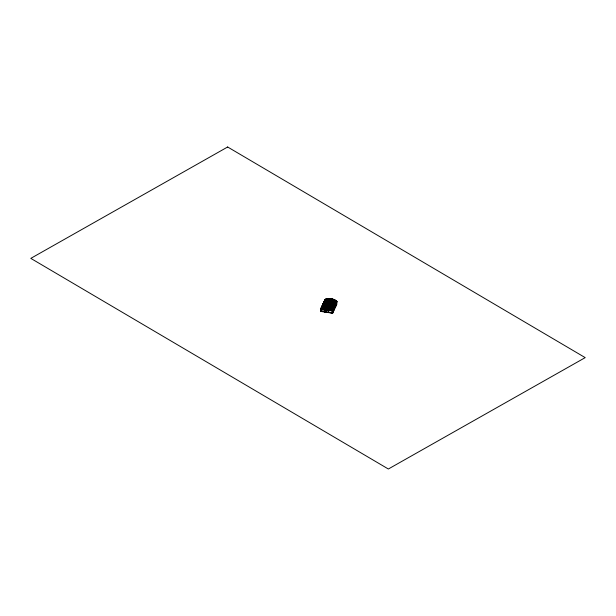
<?xml version="1.0" encoding="UTF-8"?>
<svg xmlns="http://www.w3.org/2000/svg" width="616" height="616" viewBox="0 0 616 616"><rect width="100%" height="100%" fill="white"/><g stroke="black" fill="none" stroke-linecap="round" stroke-linejoin="round"><path stroke-width="0.92" d="M330.06 306.291L327.75 305.567M330.184 304.035L330.361 303.557L330.692 303.988A9.586 7.561 24.9 0 0 330.322 303.857L328.79 303.526L329.968 300.754L333.033 301.748L335.797 303.457M332.139 301.801L329.906 300.978M333.541 299.738A9.548 7.531 24.9 0 0 332.424 299.345L330.823 298.806L326.703 307.692L323.608 307.684L320.844 308.539L321.19 311.203L320.844 308.701M325.086 300.046L325.233 299.807A9.548 7.531 24.9 0 1 326.134 299.438L327.504 299.06A9.548 7.531 24.9 0 1 331.254 299.13L330.908 298.737M329.383 298.46L325.271 307.684L326.796 304.065L326.311 305.105M325.51 306.868L325.271 307.684M325.595 306.653L325.271 307.384M326.395 304.928C326.126 305.505 320.32 306.113 323.038 306.067A9.548 7.531 24.9 0 0 322.722 306.221L322.314 306.552M326.711 304.581L326.796 304.111M326.873 304.235L327.034 303.896M326.873 303.896L327.258 303.164L328.79 303.526M327.596 302.687L327.358 303.203L328.236 300.962M327.997 301.478L327.596 302.34M328.313 300.793L328.636 300.1M328.397 300.962L328.474 300.446M328.79 299.8L329.036 299.584M328.798 300.1L329.344 298.683M328.952 299.753L329.113 299.407M328.135 305.836L327.781 305.698A9.548 7.531 24.9 0 1 328.166 305.79M329.175 303.596L328.821 303.457M329.783 301.047L330.261 301.047L329.468 300.924L329.868 301.209M328.143 305.605L328.544 305.682M330.661 301.132L331.008 301.447M327.042 307.299L327.881 305.236M328.759 303.341C329.16 305.836 324.971 304.158 322.122 305.775M330.007 300.916L330.838 298.852M327.958 305.105L331.108 305.882L333.872 307.592M328.366 308.062L331.154 309.571M330.353 303.68L330.584 303.334M331.4 301.309L331.146 302.125M332.486 299.176L332.263 299.553M329.937 303.765L329.591 303.596M332.016 299.284L332.394 299.384A9.548 7.531 24.9 0 1 333.14 299.653L333.88 299.938L331.893 304.219M328.929 305.782L329.283 305.882M332.478 299.091L333.148 299.638L332.832 299.284M328.505 307.654L328.336 308M328.744 307.299L328.574 307.484M328.829 307.13L328.983 306.783M329.067 306.606L329.298 305.929M329.622 305.243L329.46 305.59M329.86 304.743L329.699 305.066M330.669 303.157L330.823 302.818M330.908 302.641L331.069 302.302M329.86 300.97L329.83 301.286A9.548 7.531 24.9 0 1 331.354 301.647L331.701 300.762M331.939 300.246L331.778 300.608M332.186 299.723L332.009 300.108M330.091 304.25L329.937 304.55M331.608 300.97L331.47 301.432M329.652 306.229L330.507 306.221L333.556 308.285A9.548 7.531 24.9 0 0 332.84 307.784L332.163 307.399L331.377 309.101M330.692 303.988L331.832 304.343M331.731 301.748L333.333 302.071L334.896 303.349A9.548 7.531 24.9 0 1 335.512 303.842L335.397 303.357A9.656 7.615 24.9 0 0 334.396 302.672L334.434 302.602M328.983 308.601L328.667 308.254M331.062 304.119L331.1 304.05A9.586 7.561 24.9 0 0 330.361 303.773M332.109 301.879L332.17 301.663A9.787 7.715 24.9 0 1 333.325 302.079L333.556 302.525A9.548 7.531 24.9 0 1 334.234 302.933L334.45 302.664M330.392 306.506L330.43 306.429A9.548 7.531 24.9 0 0 328.929 305.96L328.551 305.844M331.431 304.265L331.801 304.42L330.892 306.475M322.23 306.214L322.06 306.575L322.399 306.329A9.548 7.531 24.9 0 0 322.106 306.483L321.922 306.252A9.818 7.739 24.9 0 1 333.633 308.092L333.649 308.47M325.687 299.245L325.333 299.445C324.84 300.046 326.164 298.768 325.44 299.823L324.978 300.2M330.854 306.352L329.814 308.701L326.719 307.723L328.644 308.4M331.978 304.15L333.887 305.521M334.003 299.653L334.373 299.83L333.911 299.861M324.108 307.854L325.956 307.607L322.915 307.792L321.644 308.508L321.614 307.438M321.213 308.3L321.952 306.791M322.961 305.166L322.976 304.512L322.684 305.22M323.793 302.826L323.723 304.027A9.586 7.561 24.9 0 1 324.37 303.78L324.209 303.58M324.917 300.408L324.155 302.148L326.395 300.993L329.483 301.162M322.676 308.108L322.199 307.977L323.115 306.529L322.869 305.921L322.684 306.267M322.707 306.93L323.762 305.151M325.679 301.016L325.98 299.823L325.833 300.208M323.238 304.035L323.7 302.957M323.616 306.976L323.439 307.831L323.7 306.853M324.416 305.251L324.732 304.566M325.371 303.188L324.047 303.904L324.309 303.511M333.949 299.776L329.814 308.701L332.625 310.564L320.828 308.839M332.317 310.017L332.732 308.893M335.212 303.58L335.99 302.079M336.151 301.732L335.697 302.518M334.942 300.469L334.973 300.4A9.548 7.531 24.9 0 0 334.265 300.061L334.242 300.1A9.548 7.531 24.9 0 1 334.588 300.3L335.312 300.6A9.548 7.531 24.9 0 1 336.582 301.532L336.906 304.104L332.663 313.244L320.713 311.396L320.713 308.87L325.086 299.399C328.906 297.528 333.633 298.598 336.837 301.216L332.571 310.649M320.797 308.955L325.286 299.476L325.841 299.468M320.975 308.978L325.525 299.599M323.954 302.117L326.103 301.37A9.548 7.531 24.9 0 0 325.094 301.678M323.877 302.656L324.401 302.063M324.432 301.447L325.04 300.685M323.754 303.95L323.246 303.942L324.416 303.719M323.939 303.603L324.378 303.796M324.948 301.44L325.456 301.478M321.837 308.731L326.411 298.875M322.23 308L326.311 299.176M320.975 311.172L321.937 307.638M323.261 305.682L323.593 305.036M324.563 303.426L324.555 302.964M324.801 302.91L325.202 302.048M325.117 302.217L325.102 301.717L324.955 302.102M323.593 305.636L323.207 305.805M324.632 303.395L326.18 303.372M326.465 301.301L325.795 301.378M326.834 299.137L327.181 299.06A9.548 7.531 24.9 0 1 331.662 299.145L331.662 298.96M321.19 311.203L332.34 312.928M322.876 307.869L322.514 307.954M324.416 305.744A9.548 7.531 24.9 0 0 324.062 305.813L323.562 305.713L324.378 305.782M324.024 305.859L324.055 305.782A9.548 7.531 24.9 0 1 324.424 305.721M322.984 308.1L327.435 298.752L328.266 298.883M324.994 304.065L325.217 303.526M325.517 303.349L326.103 301.678M324.024 307.615L323.238 307.715L323.731 307.9M324.647 305.498L324.74 305.728A9.548 7.531 24.9 0 1 325.14 305.644L325.063 305.374M325.695 303.249L326.149 303.442M326.734 301.008L327.589 301.101M327.858 299.006L328.182 298.652M325.41 305.421L327.789 305.459M327.489 300.939L327.104 300.97M328.528 298.698L330.908 298.968M326.519 303.418L327.235 303.195M325.849 305.644L325.879 305.567A9.548 7.531 24.9 0 1 326.634 305.605L326.264 305.32M327.928 301.155L329.468 300.924M326.957 304.065L327.119 303.38M329.383 298.845L330.507 298.683M324.694 309.825L321.113 309.27L324.717 309.771L324.694 312.012M328.528 310.225L328.482 312.351L324.994 311.804L324.994 309.786L328.528 310.225L328.528 312.412M326.965 305.444L325.795 305.405M328.005 303.195L327.304 303.08M326.318 307.723L327.135 308M326.365 307.885L325.171 307.569M330.961 298.583L326.703 307.692M327.512 308.085L327.104 307.846M327.504 307.931L328.236 308.354L332.532 298.945M330.63 301.355L330.222 301.116M329.391 308.67L330.546 309.055M332.309 310.81L328.775 310.372L332.263 310.911M334.072 299.507L329.722 308.901L334.011 299.753M331.585 306.806L331.978 306.93L331.508 306.93M332.625 304.566L332.155 304.589M333.934 302.641L333.587 302.448M334.242 300.1L334.627 300.208M330.815 309.363L332.332 310.087M335.512 300.285L331.115 309.64L335.374 300.469M335.065 300.285L335.281 300.677A9.548 7.531 24.9 0 1 335.612 300.908L335.651 300.816M335.412 303.442L334.896 303.349L335.72 303.588A9.841 7.762 24.9 0 0 324.008 301.771L324.078 302.756M332.971 307.661L332.817 307.831A9.548 7.531 24.9 0 1 333.472 308.239L333.418 308.385M334.011 305.421L333.533 305.367M336.09 300.939L335.45 300.416M332.124 310.233L332.309 312.997M332.178 310.102L336.452 301.201M336.444 301.101L332.332 309.756M321.113 311.457L321.021 308.785A9.548 7.531 24.9 0 1 332.394 310.564L332.601 310.318A9.81 7.731 24.9 0 0 320.913 308.531L320.797 310.972M334.696 306.229L333.857 305.59M335.735 303.988L335.812 303.819M332.309 310.664L332.432 310.472A9.548 7.531 24.9 0 0 321.059 308.747M332.663 313.244L332.663 310.718L336.906 301.578M335.782 304.25L334.819 307.577L335.782 305.513M332.879 312.274L333.302 310.857M335.605 303.965L335.605 306.406L334.426 308.447M335.466 306.206L336.321 304.858M323.608 307.677L327.851 298.544M331.385 309.155L331.293 309.371M334.511 302.425L334.827 301.74M334.072 306.214L333.533 307.168M324.878 302.741L324.871 302.279M324.817 304.389L324.878 304.728M333.857 303.819L334.911 301.57M324.316 305.936L324.316 305.467M331.115 306.83L326.626 305.536L321.806 306.468M326.018 299.122L325.648 299.322M333.926 303.673L333.379 304.789M331.524 308.847L331.955 307.946M335.389 300.531L334.819 301.686L335.073 301.224M333.472 304.674L332.817 305.998L333.233 305.19M332.91 305.875L332.278 307.261L331.816 307.199M331.855 308.069L332.432 306.914L332.193 307.322A9.548 7.531 24.9 0 1 332.517 307.569L333.595 308.177L333.603 310.718L334.342 308.616M333.202 305.159L332.863 304.959A9.586 7.561 24.9 0 1 333.21 305.151L333.31 304.997A9.971 7.862 24.9 0 1 334.319 305.69L334.634 305.936A9.81 7.739 24.9 0 0 322.946 304.127M335.612 300.885L336.76 301.347A9.818 7.739 24.9 0 0 325.063 299.561L325.04 299.776M335.058 301.17L335.312 300.708M334.272 302.949L333.941 303.58M333.695 304.096L333.957 303.634M334.673 305.844A9.871 7.785 24.9 0 0 333.356 304.912L333.556 304.497M332.825 306.052L332.417 306.86M331.293 309.27L331.554 308.809M326.68 298.983L327.435 298.752M333.964 306.421L334.172 305.821A9.586 7.561 24.9 0 1 334.496 306.06L334.38 305.575M332.84 308.839L333.834 306.737M336.097 301.655L336.398 301.216M334.896 304.242L335.296 303.372M334.496 305.097L334.819 304.412M334.257 305.613L334.419 305.274M332.417 309.586L332.794 308.978M333.133 308.062L333.433 308.323M335.936 301.124A9.548 7.531 24.9 0 1 336.552 301.601L336.736 301.678M332.694 310.541L332.301 310.064M324.409 303.696A9.586 7.561 24.9 0 0 323.431 304.065L322.923 304.096A9.848 7.762 24.9 0 1 334.688 305.821L334.334 305.659M327.558 301.17L327.966 301.085M336.02 301.825L336.051 301.917M333.218 307.861L332.848 307.761M326.988 305.675L327.75 305.767M332.563 310.772L332.578 310.402A9.818 7.739 24.9 0 0 320.867 308.608L321.521 308.231M324.686 300.262C328.505 298.39 333.233 299.461 336.436 302.079M324.363 300.947C328.182 299.076 332.917 300.154 336.113 302.764M324.047 301.64L326.811 300.785L329.93 301.093M323.723 302.333C327.543 300.454 332.278 301.532 335.474 304.15M323.408 303.018C327.219 301.147 331.955 302.225 335.15 304.835M323.084 303.711C326.904 301.832 331.631 302.91 334.835 305.528M322.769 304.396C326.449 302.34 332.432 303.919 334.565 306.46M322.445 305.089C326.264 303.218 330.992 304.289 334.195 306.907M321.483 307.161C325.302 305.282 330.037 306.36 333.233 308.978M321.167 307.846C324.978 305.975 329.714 307.053 332.91 309.663M325.641 301.232L326.395 300.985M329.306 306.036L329.745 305.936M323.916 305.628L324.316 305.551M335.936 301.108L336.713 301.447A9.81 7.739 24.9 0 0 325.025 299.645L324.994 299.877M325.002 299.73L325.179 299.846A9.548 7.531 24.9 0 1 326.164 299.376M336.783 301.594L336.413 301.178M320.713 308.87L332.663 310.718M324.994 309.786L328.482 310.325M332.563 312.959L328.775 312.397L328.829 310.272M321.822 308.162L322.337 308.2M327.897 298.929L327.442 299.214M326.064 303.211L326.549 303.341M325.025 305.451L325.51 305.582M327.874 300.924L328.305 301.155M329.067 301.193L328.682 301.17M327.019 305.605L326.257 305.567A9.548 7.531 24.9 0 0 325.887 305.575M325.44 299.823L325.202 300.339M324.963 300.854L324.578 301.062M330.476 298.752L330.869 299.045M325.51 300.901L325.34 301.201M322.222 307.923L322.545 307.238L322.014 308.924L322.014 307.469M325.872 302.171L325.302 303.403L325.818 303.411A9.586 7.561 24.9 0 1 328.444 303.38L327.273 303.111M325.918 302.487L325.764 302.833M323.369 307.492L323.539 307.192M322.06 306.545L321.891 306.337A9.81 7.739 24.9 0 1 333.595 308.177M330.476 306.291L331.47 307.007M324.239 303.572L324.239 304.119M321.437 308.447L321.021 308.785A9.548 7.531 24.9 0 1 332.401 310.549M325.995 299.861L326.003 300.323M326.965 307.469L326.757 307.646M327.058 299.607L326.981 299.776M326.18 301.463L326.08 302.14M335.743 303.58L335.681 306.237M326.726 307.985L326.726 309.663M325.04 309.686L325.04 311.873M324.878 300.161L324.878 301.509M323.054 304.242L322.976 304.674M322.93 309.494L322.93 311.604M322.23 307.338L322.153 309.132L322.153 307.507M321.914 306.506L322.091 306.475A9.548 7.531 24.9 0 1 322.407 306.36M324.147 302.086A9.548 7.531 24.9 0 1 324.455 301.94M332.101 301.902A9.548 7.531 24.9 0 1 332.84 302.194M320.867 308.608A9.818 7.739 24.9 0 1 332.555 310.41M332.209 304.489A9.586 7.561 24.9 0 1 332.563 304.674M332.91 304.866A9.586 7.561 24.9 0 1 333.587 305.274M334.226 305.736A9.586 7.561 24.9 0 1 334.534 305.975M333.703 308.731L332.74 312.066L333.703 308.731M334.742 306.491L333.78 309.825L334.742 306.491M336.821 302.009L335.859 305.336L336.821 302.009M227.643 146.993L30.8 258.374L388.35 469.007L585.2 357.627L227.643 146.993M323.716 305.898A9.548 7.531 24.9 0 0 323.377 305.99A9.548 7.531 24.9 0 1 323.723 305.875"/></g></svg>
